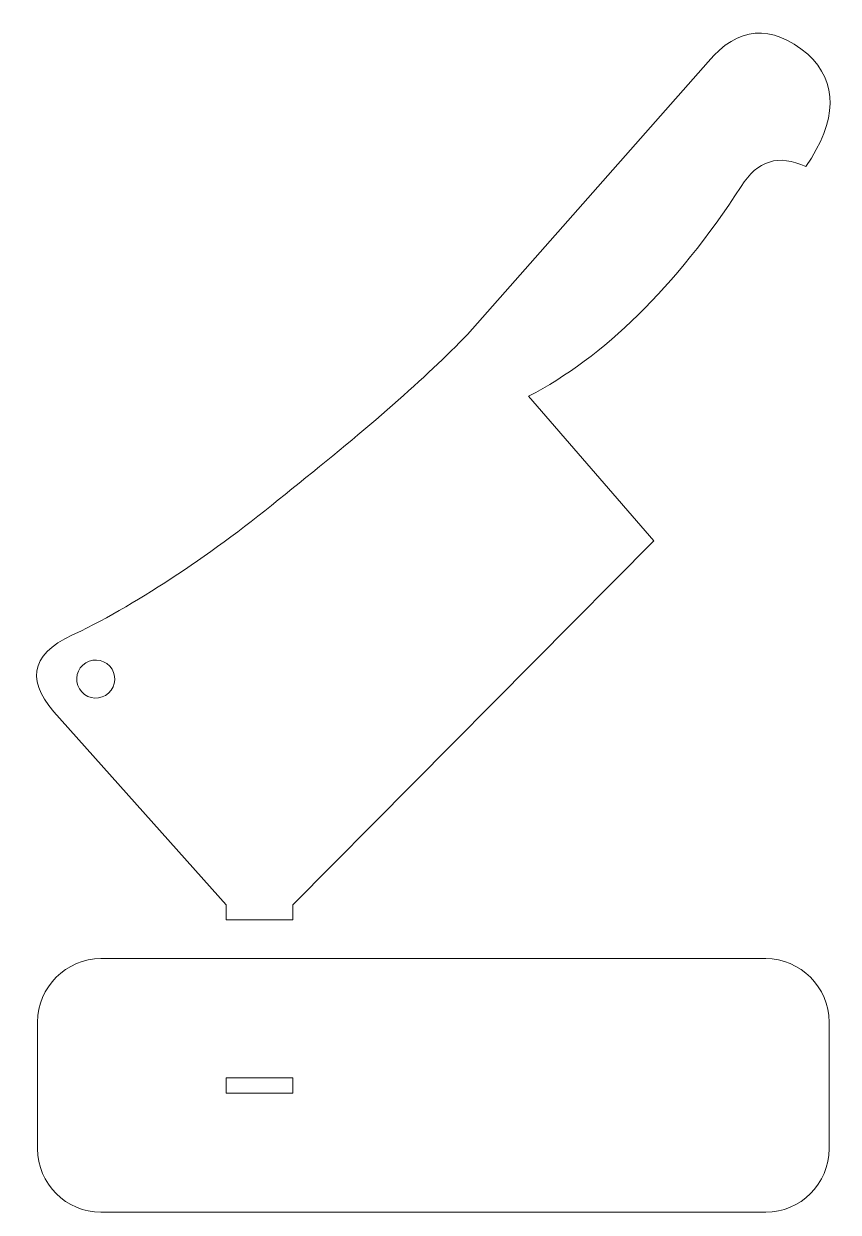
# Model space of a CAD drawing. Header units: centimetres. Extents: x -8.8 to 7.3, y -10.1 to 13.3.
import ezdxf

# ---------------------------------------------------------------- set-up
doc = ezdxf.new("R2010")
doc.units = ezdxf.units.CM
doc.header["$MEASUREMENT"] = 0
doc.layers.add('layer 1', color=7, linetype='Continuous')

msp = doc.modelspace()

# ---------------------------------------------------------------- linework, layer by layer
at = {"layer": 'layer 1', "lineweight": 9}
for points, knots in [([(-3.48779, -4.05496), (-3.48779, -4.05496), (3.62421, 3.12113), (3.62421, 3.12113), (3.62421, 3.12113), (3.62421, 3.12113), (1.15566, 5.97859), (1.15566, 5.97859), (1.15566, 5.97859), (2.64108, 6.74165), (4.03781, 8.11841), (5.34584, 10.10884), (5.34584, 10.10884), (5.66292, 10.62416), (6.08726, 10.75553), (6.61886, 10.50297), (6.61886, 10.50297), (7.24414, 11.42058), (7.25723, 12.15965), (6.65817, 12.72021), (6.65817, 12.72021), (5.93298, 13.31986), (5.27894, 13.26986), (4.69602, 12.57016), (4.69602, 12.57016), (4.69602, 12.57016), (-0.04841, 7.19323), (-0.04841, 7.19323), (-0.04841, 7.19323), (-0.86338, 6.35158), (-2.01654, 5.33722), (-3.5079, 4.15017), (-3.5079, 4.15017), (-4.94766, 2.95809), (-6.33421, 2.02176), (-7.66756, 1.34118), (-7.66756, 1.34118), (-8.61637, 0.96388), (-8.7934, 0.43402), (-8.19867, -0.24842), (-8.19867, -0.24842), (-8.19867, -0.24842), (-4.80779, -4.05496), (-4.80779, -4.05496), (-4.80779, -4.05496), (-4.80779, -4.05496), (-4.80779, -4.35036), (-4.80779, -4.35036), (-4.80779, -4.35036), (-4.80779, -4.35036), (-3.48779, -4.35036), (-3.48779, -4.35036), (-3.48779, -4.35036), (-3.48779, -4.35036), (-3.48779, -4.05496), (-3.48779, -4.05496)], [0, 0, 0, 0, 0.06666667, 0.06666667, 0.06666667, 0.06666667, 0.13333333, 0.13333333, 0.13333333, 0.13333333, 0.2, 0.2, 0.2, 0.2, 0.26666667, 0.26666667, 0.26666667, 0.26666667, 0.33333333, 0.33333333, 0.33333333, 0.33333333, 0.4, 0.4, 0.4, 0.4, 0.46666667, 0.46666667, 0.46666667, 0.46666667, 0.53333333, 0.53333333, 0.53333333, 0.53333333, 0.6, 0.6, 0.6, 0.6, 0.66666667, 0.66666667, 0.66666667, 0.66666667, 0.73333333, 0.73333333, 0.73333333, 0.73333333, 0.8, 0.8, 0.8, 0.8, 0.86666667, 0.86666667, 0.86666667, 0.86666667, 1, 1, 1, 1]), ([(-7.09994, 0.65285), (-6.95962, 0.50039), (-6.96945, 0.26303), (-7.12191, 0.12271), (-7.12191, 0.12271), (-7.27438, -0.01762), (-7.51173, -0.00779), (-7.65205, 0.14467), (-7.65205, 0.14467), (-7.79239, 0.29714), (-7.78256, 0.53448), (-7.63009, 0.67482), (-7.63009, 0.67482), (-7.47763, 0.81514), (-7.24028, 0.80532), (-7.09994, 0.65285)], [0, 0, 0, 0, 0.2, 0.2, 0.2, 0.2, 0.4, 0.4, 0.4, 0.4, 0.6, 0.6, 0.6, 0.6, 1, 1, 1, 1])]:
    msp.add_open_spline(points, degree=3, knots=knots, dxfattribs=at)
at = {"layer": 'layer 1', "lineweight": 20}
for points, knots in [([(-7.27228, -5.11501), (-7.27228, -5.11501), (5.82775, -5.11501), (5.82775, -5.11501), (5.82775, -5.11501), (6.51524, -5.11501), (7.07773, -5.6775), (7.07773, -6.365), (7.07773, -6.365), (7.07773, -6.365), (7.07773, -8.86502), (7.07773, -8.86502), (7.07773, -8.86502), (7.07773, -9.55252), (6.51524, -10.11501), (5.82775, -10.11501), (5.82775, -10.11501), (5.82775, -10.11501), (-7.27228, -10.11501), (-7.27228, -10.11501), (-7.27228, -10.11501), (-7.95978, -10.11501), (-8.52227, -9.55252), (-8.52227, -8.86502), (-8.52227, -8.86502), (-8.52227, -8.86502), (-8.52227, -6.365), (-8.52227, -6.365), (-8.52227, -6.365), (-8.52227, -5.6775), (-7.95978, -5.11501), (-7.27228, -5.11501)], [0, 0, 0, 0, 0.11111111, 0.11111111, 0.11111111, 0.11111111, 0.22222222, 0.22222222, 0.22222222, 0.22222222, 0.33333333, 0.33333333, 0.33333333, 0.33333333, 0.44444444, 0.44444444, 0.44444444, 0.44444444, 0.55555556, 0.55555556, 0.55555556, 0.55555556, 0.66666667, 0.66666667, 0.66666667, 0.66666667, 0.77777778, 0.77777778, 0.77777778, 0.77777778, 1, 1, 1, 1]), ([(-4.80779, -7.46501), (-4.80779, -7.46501), (-3.48779, -7.46501), (-3.48779, -7.46501), (-3.48779, -7.46501), (-3.48779, -7.46501), (-3.48779, -7.76501), (-3.48779, -7.76501), (-3.48779, -7.76501), (-3.48779, -7.76501), (-4.80779, -7.76501), (-4.80779, -7.76501), (-4.80779, -7.76501), (-4.80779, -7.76501), (-4.80779, -7.46501), (-4.80779, -7.46501)], [0, 0, 0, 0, 0.2, 0.2, 0.2, 0.2, 0.4, 0.4, 0.4, 0.4, 0.6, 0.6, 0.6, 0.6, 1, 1, 1, 1])]:
    msp.add_open_spline(points, degree=3, knots=knots, dxfattribs=at)

doc.saveas('drawing.dxf')
